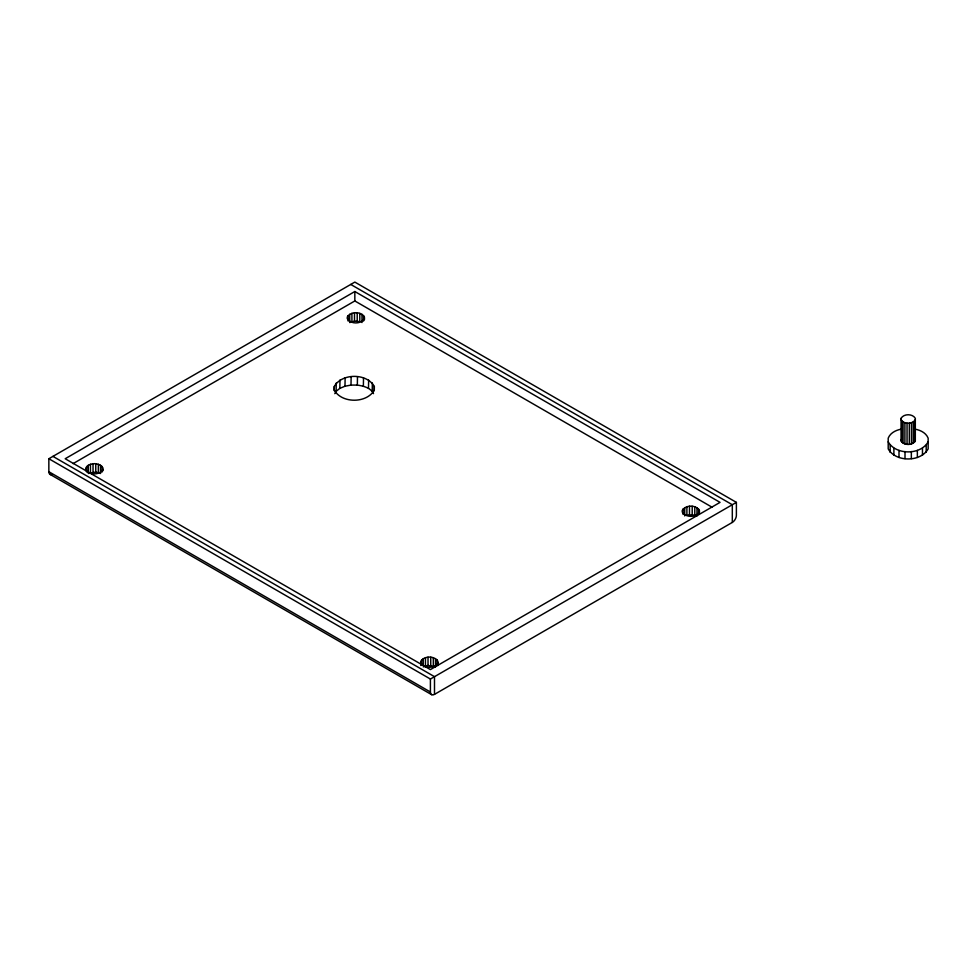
<?xml version="1.0" encoding="UTF-8"?>
<svg xmlns="http://www.w3.org/2000/svg" width="977" height="977" viewBox="0 0 977 977"><rect width="100%" height="100%" fill="white"/><g stroke="black" fill="none" stroke-linecap="round" stroke-linejoin="round"><path stroke-width="1.47" d="M334.293 386.477L334.281 390.141C341.816 403.599 366.766 403.55 374.301 390.116L374.313 386.452C366.79 372.994 341.816 373.043 334.293 386.477L334.219 390.641M915.315 419.646C912.628 424.445 903.725 424.445 901.05 419.646L901.05 418.351C903.725 413.552 912.628 413.552 915.315 418.351L915.315 440.883C912.628 445.671 903.725 445.671 901.05 440.883L901.05 439.577M334.806 393.658L336.112 391.337L336.259 382.996M336.112 391.337L339.837 388.37L339.984 380.041M339.837 388.37L344.979 386.22L345.125 377.879M344.979 386.22L350.999 385.085L351.146 376.743M373.507 393.633C370.637 387.686 363.334 385.964 357.338 385.085L357.484 376.743M363.371 386.208L363.517 377.867M368.488 388.357L368.634 380.016M372.213 391.313L372.347 382.972M374.24 390.629L374.313 386.452M888.203 441.824C895.714 455.245 920.639 455.245 928.15 441.824M901.405 429.135C896.031 430.063 890.316 432.823 888.203 438.16L888.203 448.895C895.714 462.316 920.639 462.316 928.15 448.895L928.15 438.16C926.037 432.823 920.322 430.063 914.948 429.135M102.976 470.731L102.976 467.983C99.739 462.219 89.054 462.219 85.829 467.983L85.829 470.731M102.976 469.558C99.739 475.31 89.054 475.31 85.829 469.558M364.433 319.784L364.433 317.036C361.197 311.272 350.511 311.272 347.275 317.036L347.275 318.6C350.511 324.364 361.197 324.364 364.433 318.6M437.965 665.508L437.965 661.38C434.728 655.628 424.042 655.628 420.806 661.38L420.806 665.508M437.965 662.956C434.741 668.72 424.042 668.72 420.806 662.956M699.41 513.194L699.41 510.434C696.186 504.682 685.5 504.682 682.264 510.434L682.264 512.009C685.488 517.773 696.186 517.773 699.41 512.009M48.85 458.738L354.834 282.084L736.389 502.373L736.389 515.355A5.777 3.334 -60 0 1 732.31 522.426L434.496 694.366A5.777 3.334 -60 0 1 430.405 692.009L48.85 471.72L48.85 458.738L430.405 679.039L736.389 502.373M354.834 291.525L65.19 458.738L430.405 669.599L720.049 502.373L354.834 291.525L354.834 300.953L712.135 507.246M73.092 463.623L354.834 300.953M423.249 666.888L428.024 665.471L435.522 666.888L435.522 658.632M359.792 313.361L359.792 321.604L354.492 321.128L349.717 322.532L349.717 314.276M88.26 473.479L95.758 472.074L100.533 473.479L100.533 465.223M694.781 506.758L694.781 515.013L686.892 515.013L686.892 506.758M350.999 385.085L357.338 385.085M350.743 284.441L732.31 504.73L732.31 522.426M52.941 456.381L434.496 676.67L434.496 694.366M50.047 474.358L431.602 694.647M914.606 438.331L915.315 439.577M926.196 445.292L926.196 452.363M922.471 448.248L922.471 455.319M917.354 450.397L917.354 457.468M914.606 420.892L914.606 442.117M913.287 421.942L913.287 443.179M911.456 422.711L911.456 443.937M911.346 451.521L911.346 458.604M909.306 423.114L909.306 444.34M907.047 423.114L907.047 444.34M904.897 422.711L904.897 443.937M905.007 451.521L905.007 458.604M903.066 421.942L903.066 443.179M901.747 420.892L901.747 442.117M901.05 418.351L901.05 440.883M898.999 450.397L898.999 457.468M893.882 448.248L893.882 455.319M890.157 445.292L890.157 452.363M698.579 508.944L698.579 514.452M696.98 507.686L696.98 515.929M692.204 506.269L692.204 514.525M689.481 506.269L689.481 514.525M684.706 507.686L684.706 515.929M683.106 508.944L683.106 514.452M437.122 659.89L437.122 665.398M433.324 657.704L433.324 665.96M430.747 657.216L430.747 665.471M430.405 679.039L430.405 692.009M428.024 657.216L428.024 665.471M425.447 657.704L425.447 665.96M423.249 658.632L423.249 665.508M421.649 659.89L421.649 665.398M363.591 315.547L363.591 321.042M361.991 314.276L361.991 322.532M357.216 312.872L357.216 321.128M354.492 312.872L354.492 321.128M351.915 313.361L351.915 321.604M348.117 315.547L348.117 321.042M102.133 466.493L102.133 472.001M98.347 464.307L98.347 472.563M95.758 463.819L95.758 472.074M93.035 463.819L93.035 472.074M90.458 464.307L90.458 472.563M88.26 465.223L88.26 472.099M86.672 466.493L86.672 472.001M51.879 474.529A5.777 3.334 -60 0 1 48.85 471.72"/></g></svg>
